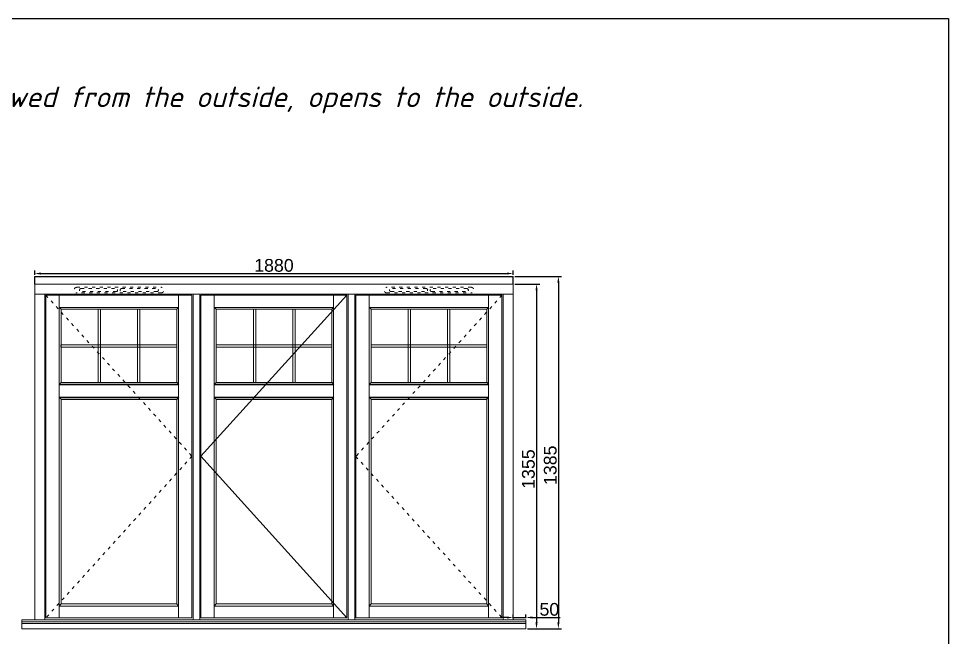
# Model space of a CAD drawing. Header units: millimetres. Extents: x 0 to 182016, y 11 to 3710.
# Drawn here: x 25401 to 29054, y 1278 to 3710 of the extents above; entities that cross this region are included whole.
import ezdxf

# ---------------------------------------------------------------- set-up
doc = ezdxf.new("R2010")
doc.units = ezdxf.units.MM
doc.linetypes.add('ACAD_ISO03W100', pattern=[30, 12, -18])
doc.styles.add('ROMANS', font='stylu.ttf', dxfattribs={"oblique": 15})
doc.styles.get("Standard").update_dxf_attribs({"font": 'arial.ttf'})
doc.linetypes.add('TRACKS', pattern='A,3.81,[130,ltypeshp.shx,S=6.35,R=0,X=0,Y=0],3.81', length=7.62)
doc.dimstyles.new('Padidinti matmenys', dxfattribs={"dimscale": 10, "dimtxt": 5, "dimasz": 2.5, "dimexe": 1.25, "dimexo": 0.625, "dimtad": 1, "dimdec": 1, "dimtxsty": 'Standard', "dimcen": 2.5, "dimadec": 0, "dimazin": 0, "dimtfac": 1, "dimtdec": 1, "dimtmove": 0, "dimatfit": 3, "dimfxl": 1, "dimarcsym": 0})

# ---------------------------------------------------------------- blocks, each defined once
blk = doc.blocks.new('*D1395')
at = {"color": 0, "lineweight": -2, "transparency": 16777216}
for p, q in [((25464.5, 2703.4), (25464.5, 2720.8)), ((25489.5, 2708.3), (27319.5, 2708.3)), ((27344.5, 2703.4), (27344.5, 2720.8))]:
    blk.add_line(p, q, dxfattribs=at)
at = {"color": 0, "transparency": 16777216}
for points in [[(25489.5, 2712.5), (25489.5, 2704.2), (25464.5, 2708.3)], [(27319.5, 2712.5), (27319.5, 2704.2), (27344.5, 2708.3)]]:
    blk.add_solid(points, dxfattribs=at)
at = {"layer": 'Defpoints', "color": 0, "transparency": 16777216}
for p in [(27344.5, 2708.3), (25464.5, 2697.2), (27344.5, 2697.2)]:
    blk.add_point(p, dxfattribs=at)
at = {"color": 0, "lineweight": 5, "transparency": 16777216, "insert": (26404.5, 2740.1), "char_height": 50, "attachment_point": 5}
blk.add_mtext('1880', dxfattribs=at)
blk = doc.blocks.new('tv')
at = {"linetype": 'ACAD_ISO03W100', "lineweight": 5}
for p, q in [((29400.1, 41533.7), (29731.1, 41533.7)), ((29731.1, 41511.7), (29400.1, 41511.7))]:
    blk.add_line(p, q, dxfattribs=at)
for points in [[(29416.6, 41528.7), (29554.6, 41528.7, -1), (29554.6, 41516.7), (29416.6, 41516.7, -1)], [(29576.6, 41516.7, -1), (29576.6, 41528.7), (29714.6, 41528.7, -1), (29714.6, 41516.7)]]:
    blk.add_lwpolyline(points, format="xyb", close=True, dxfattribs=at)
for centre, start, end in [((29400.1, 41522.7), 90, 270), ((29731.1, 41522.7), 270, 90)]:
    blk.add_arc(centre, 11, start, end, dxfattribs=at)
blk = doc.blocks.new('*D1409')
at = {"color": 0, "lineweight": -2, "transparency": 16777216}
for p, q in [((27350.7, 2667.2), (27448.7, 2667.2)), ((27436.2, 2642.2), (27436.2, 1337.2)), ((27400.7, 1312.2), (27448.7, 1312.2))]:
    blk.add_line(p, q, dxfattribs=at)
at = {"color": 0, "transparency": 16777216}
for points in [[(27432, 2642.2), (27440.4, 2642.2), (27436.2, 2667.2)], [(27432, 1337.2), (27440.4, 1337.2), (27436.2, 1312.2)]]:
    blk.add_solid(points, dxfattribs=at)
at = {"layer": 'Defpoints', "color": 0, "transparency": 16777216}
for p in [(27344.5, 2667.2), (27394.5, 1312.2), (27436.2, 1312.2)]:
    blk.add_point(p, dxfattribs=at)
at = {"color": 0, "lineweight": 5, "transparency": 16777216, "insert": (27404.4, 1939.7), "char_height": 50, "attachment_point": 5, "rotation": 90}
blk.add_mtext('1355', dxfattribs=at)
blk = doc.blocks.new('*D1923')
at = {"color": 0, "lineweight": -2, "ltscale": 0.1, "transparency": 16777216}
for p, q in [((27319.5, 1356.3), (27294.5, 1356.3)), ((27344.5, 1353.8), (27344.5, 1368.8)), ((27344.5, 1356.3), (27394.5, 1356.3)), ((27394.5, 1353.8), (27394.5, 1368.8)), ((27419.5, 1356.3), (27528.4, 1356.3))]:
    blk.add_line(p, q, dxfattribs=at)
at = {"color": 0, "ltscale": 0.1, "transparency": 16777216}
for points in [[(27319.5, 1360.5), (27319.5, 1352.2), (27344.5, 1356.3)], [(27419.5, 1360.5), (27419.5, 1352.2), (27394.5, 1356.3)]]:
    blk.add_solid(points, dxfattribs=at)
at = {"layer": 'Defpoints', "color": 0, "ltscale": 0.1, "transparency": 16777216}
for p in [(27394.5, 1356.3), (27344.5, 1347.5), (27394.5, 1347.5)]:
    blk.add_point(p, dxfattribs=at)
at = {"color": 0, "ltscale": 0.1, "transparency": 16777216, "insert": (27486.5, 1388.1), "char_height": 50, "attachment_point": 5}
blk.add_mtext('50', dxfattribs=at)
blk = doc.blocks.new('*D1924')
at = {"color": 0, "lineweight": -2, "ltscale": 0.1, "transparency": 16777216}
for p, q in [((27350.7, 2697.2), (27534.6, 2697.2)), ((27522.1, 2672.2), (27522.1, 1337.2)), ((27400.7, 1312.2), (27534.6, 1312.2))]:
    blk.add_line(p, q, dxfattribs=at)
at = {"color": 0, "ltscale": 0.1, "transparency": 16777216}
for points in [[(27517.9, 2672.2), (27526.2, 2672.2), (27522.1, 2697.2)], [(27517.9, 1337.2), (27526.2, 1337.2), (27522.1, 1312.2)]]:
    blk.add_solid(points, dxfattribs=at)
at = {"layer": 'Defpoints', "color": 0, "ltscale": 0.1, "transparency": 16777216}
for p in [(27344.5, 2697.2), (27394.5, 1312.2), (27522.1, 1312.2)]:
    blk.add_point(p, dxfattribs=at)
at = {"color": 0, "ltscale": 0.1, "transparency": 16777216, "insert": (27490.3, 1954.7), "char_height": 50, "attachment_point": 5, "rotation": 90}
blk.add_mtext('1385', dxfattribs=at)

msp = doc.modelspace()

# ---------------------------------------------------------------- linework, layer by layer
at = {"ltscale": 0.1}
for p, q in [((25464.5150221, 2697.192222), (27344.4817128, 2697.192222)), ((25464.5150221, 2667.192222), (25464.5150221, 2697.192222)), ((27344.4817128, 2667.192222), (27344.4817128, 2697.192222)), ((25568.5150225, 2419.4306118), (25568.5150225, 2428.4306118)), ((25561.1979282, 2272.3519076), (26029.8210136, 2272.3519076)), ((25568.5150225, 2279.6690019), (26022.5039192, 2279.6690019)), ((26170.186825, 2272.3519076), (26638.8099104, 2272.3519076)), ((26177.5039193, 2279.6690019), (26631.492816, 2279.6690019)), ((26779.1757218, 2272.3519076), (27247.7988072, 2272.3519076)), ((26786.4928161, 2279.6690019), (27240.4817128, 2279.6690019)), ((25561.1979282, 2222.7674281), (26029.8210136, 2222.7674281)), ((25568.5150225, 2214.6690019), (26022.5039192, 2214.6690019)), ((26170.186825, 2222.7674281), (26638.8099104, 2222.7674281)), ((26177.5039193, 2214.6690019), (26631.492816, 2214.6690019)), ((26779.1757218, 2222.7674281), (27247.7988072, 2222.7674281)), ((26786.4928161, 2214.6690019), (27240.4817128, 2214.6690019))]:
    msp.add_line(p, q, dxfattribs=at)
at = {"lineweight": 5}
for p, q in [((25464.5150221, 2667.192222), (27344.4817128, 2667.192222)), ((25464.5150221, 1347.5116013), (25464.5150221, 2667.192222)), ((27344.4817128, 1347.5116013), (27344.4817128, 2667.192222)), ((25464.5150221, 2627.1922216), (27344.4817128, 2627.1922216)), ((25504.5150221, 1347.5116013), (25504.5150221, 2627.1922216)), ((25508.5150221, 2623.1922216), (26082.5039192, 2623.1922216)), ((25508.5150221, 1354.9617728), (25508.5150221, 2623.1922216)), ((25561.1979282, 1354.9617728), (25561.1979282, 2623.1922216)), ((26029.8210136, 1354.9617728), (26029.8210136, 2623.1922216)), ((26082.5039192, 1354.9617728), (26082.5039192, 2623.1922216)), ((26086.5039193, 1347.5116013), (26086.5039193, 2627.1922216)), ((26113.5039193, 1347.5116013), (26113.5039193, 2627.1922216)), ((26117.5039193, 2623.1922216), (26691.4928157, 2623.1922216)), ((26117.5039193, 1354.9617728), (26117.5039193, 2623.1922216)), ((26170.186825, 1354.9617728), (26170.186825, 2623.1922216)), ((26638.8099104, 1354.9617728), (26638.8099104, 2623.1922216)), ((26691.492816, 1354.9617728), (26691.492816, 2623.1922216)), ((26695.4928161, 1347.5116013), (26695.4928161, 2627.1922216)), ((26722.4928161, 1347.5116013), (26722.4928161, 2627.1922216)), ((26726.4928161, 2623.1922216), (27300.4817125, 2623.1922216)), ((26726.4928161, 1354.9617728), (26726.4928161, 2623.1922216)), ((26779.1757218, 1354.9617728), (26779.1757218, 2623.1922216)), ((27247.7988072, 1354.9617728), (27247.7988072, 2623.1922216)), ((27300.4817125, 1354.9617728), (27300.4817125, 2623.1922216)), ((27304.4817125, 1347.5116013), (27304.4817125, 2627.1922216)), ((25561.1979282, 2575.5093159), (26029.8210136, 2575.5093159)), ((25568.5150225, 2568.1922216), (25561.1979282, 2575.5093159)), ((25568.5150225, 2568.1922216), (26022.5039192, 2568.1922216)), ((25568.5150225, 2279.6690019), (25568.5150225, 2568.1922216)), ((25713.8483558, 2279.6690019), (25713.8483558, 2568.1922216)), ((25722.8483558, 2279.6690019), (25722.8483558, 2568.1922216)), ((25868.1816891, 2279.6690019), (25868.1816891, 2568.1922216)), ((25877.1816891, 2279.6690019), (25877.1816891, 2568.1922216)), ((26022.5039192, 2568.1922216), (26029.8210136, 2575.5093159)), ((26022.5039192, 2279.6690019), (26022.5039192, 2568.1922216)), ((26170.186825, 2575.5093159), (26638.8099104, 2575.5093159)), ((26177.5039193, 2568.1922216), (26170.186825, 2575.5093159)), ((26177.5039193, 2568.1922216), (26631.492816, 2568.1922216)), ((26177.5039193, 2279.6690019), (26177.5039193, 2568.1922216)), ((26324.5819929, 2279.6690019), (26324.5819929, 2568.1922216)), ((26333.5819929, 2279.6690019), (26333.5819929, 2568.1922216)), ((26478.9153262, 2279.6690019), (26478.9153262, 2568.1922216)), ((26487.9153262, 2279.6690019), (26487.9153262, 2568.1922216)), ((26631.492816, 2568.1922216), (26638.8099104, 2575.5093159)), ((26631.492816, 2279.6690019), (26631.492816, 2568.1922216)), ((26779.1757218, 2575.5093159), (27247.7988072, 2575.5093159)), ((26786.4928161, 2568.1922216), (26779.1757218, 2575.5093159)), ((26786.4928161, 2568.1922216), (27240.4817128, 2568.1922216)), ((26786.4928161, 2279.6690019), (26786.4928161, 2568.1922216)), ((26931.8261494, 2279.6690019), (26931.8261494, 2568.1922216)), ((26940.8261494, 2279.6690019), (26940.8261494, 2568.1922216)), ((27086.1594828, 2279.6690019), (27086.1594828, 2568.1922216)), ((27095.1594828, 2279.6690019), (27095.1594828, 2568.1922216)), ((27240.4817128, 2568.1922216), (27247.7988072, 2575.5093159)), ((27240.4817128, 2279.6690019), (27240.4817128, 2568.1922216)), ((25568.5150225, 2428.4306118), (26022.5039192, 2428.4306118)), ((25568.5150225, 2419.4306118), (26022.5039192, 2419.4306118)), ((26177.5039193, 2428.4306118), (26631.492816, 2428.4306118)), ((26177.5039193, 2419.4306118), (26631.492816, 2419.4306118)), ((26786.4928161, 2428.4306118), (27240.4817128, 2428.4306118)), ((26786.4928161, 2419.4306118), (27240.4817128, 2419.4306118)), ((25568.5150225, 1409.9617728), (25568.5150225, 2214.6690019)), ((26022.5039192, 1409.9617728), (26022.5039192, 2214.6690019)), ((26177.5039193, 1409.9617728), (26177.5039193, 2214.6690019)), ((26631.492816, 1409.9617728), (26631.492816, 2214.6690019)), ((26786.4928161, 1409.9617728), (26786.4928161, 2214.6690019)), ((27240.4817128, 1409.9617728), (27240.4817128, 2214.6690019)), ((25568.5150225, 1409.9617728), (25561.1979282, 1400.980399)), ((25561.1979282, 1400.980399), (26029.8210136, 1400.980399)), ((25568.5150225, 1409.9617728), (26022.5039192, 1409.9617728)), ((26022.5039192, 1409.9617728), (26029.8210136, 1400.980399)), ((26177.5039193, 1409.9617728), (26170.186825, 1400.980399)), ((26170.186825, 1400.980399), (26638.8099104, 1400.980399)), ((26177.5039193, 1409.9617728), (26631.492816, 1409.9617728)), ((26631.492816, 1409.9617728), (26638.8099104, 1400.980399)), ((26786.4928161, 1409.9617728), (26779.1757218, 1400.980399)), ((26779.1757218, 1400.980399), (27247.7988072, 1400.980399)), ((26786.4928161, 1409.9617728), (27240.4817128, 1409.9617728)), ((27240.4817128, 1409.9617728), (27247.7988072, 1400.980399)), ((25508.5150221, 1354.9617728), (26082.5039192, 1354.9617728)), ((26117.5039193, 1354.9617728), (26691.4928157, 1354.9617728)), ((26726.4928161, 1354.9617728), (27300.4817125, 1354.9617728)), ((25414.5150221, 1347.5116013), (27394.4817128, 1347.5116013)), ((25414.5150221, 1347.5116013), (25414.5150221, 1312.1617728)), ((25414.5150221, 1338.734043), (27394.4817128, 1338.734043)), ((25414.5150221, 1332.7787661), (27394.4817128, 1332.7787661)), ((27394.4817128, 1347.5116013), (27394.4817128, 1312.1617728)), ((25414.5150221, 1312.1617728), (27394.4817128, 1312.1617728))]:
    msp.add_line(p, q, dxfattribs=at)
at = {"linetype": 'ACAD_ISO03W100', "lineweight": 5}
for p, q in [((25508.5150221, 2623.1922216), (26082.5039192, 1990.8020834)), ((27300.4817128, 2623.1922216), (26726.4928157, 1989.0769976)), ((26082.5039192, 1990.8020834), (25508.5150221, 1354.9617728)), ((26726.4928157, 1989.0769976), (27300.4817128, 1354.9617728))]:
    msp.add_line(p, q, dxfattribs=at)
at = {"color": 5, "linetype": 'TRACKS', "lineweight": 5}
for p, q in [((26691.492816, 2623.1922216), (26117.5039189, 1990.8020834)), ((26117.5039189, 1990.8020834), (26691.492816, 1354.9617728))]:
    msp.add_line(p, q, dxfattribs=at)
msp.add_lwpolyline([(29054.308253, 3710.4502728), (29054.308253, 10.9108603), (23554.9929102, 10.9108603), (23554.9929102, 3710.4502728)], close=True)
at = {"ltscale": 0.1}
for points in [[(25561.1979282, 2272.3519076), (25568.5150225, 2279.6690019)], [(26022.5039192, 2279.6690019), (26029.8210136, 2272.3519076)], [(26177.5039193, 2279.6690019), (26170.186825, 2272.3519076)], [(26631.492816, 2279.6690019), (26638.8099104, 2272.3519076)], [(26786.4928161, 2279.6690019), (26779.1757218, 2272.3519076)], [(27240.4817128, 2279.6690019), (27247.7988072, 2272.3519076)], [(25568.5150225, 2214.6690019), (25561.1979282, 2222.7674281)], [(26029.8210136, 2222.7674281), (26022.5039192, 2214.6690019)], [(26170.186825, 2222.7674281), (26177.5039193, 2214.6690019)], [(26638.8099104, 2222.7674281), (26631.492816, 2214.6690019)], [(26779.1757218, 2222.7674281), (26786.4928161, 2214.6690019)], [(27240.4817128, 2214.6690019), (27247.7988072, 2222.7674281)]]:
    msp.add_lwpolyline(points, dxfattribs=at)

# ---------------------------------------------------------------- block references
at = {"color": 1}
msp.add_blockref('tv', (-3770.0733614, -38879.4906216), dxfattribs=at)
at = {"color": 1, "xscale": -1}
msp.add_blockref('tv', (56579.0700967, -38879.4906216), dxfattribs=at)

# ---------------------------------------------------------------- texts
at = {"lineweight": 0, "insert": (25201.1914504, 3443.1762634), "char_height": 80.838163663, "attachment_point": 1, "style": 'ROMANS'}
msp.add_mtext('{\\fISOCPEUR|b0|i0|c186|p34;Viewed from the outside, opens to the outside.}', dxfattribs=at)

# ---------------------------------------------------------------- dimensions: what is measured, and where the dimension line sits
at = {"color": 1, "lineweight": 5}
dim = msp.add_linear_dim(base=(27344.4817128, 2708.3307221), p1=(25464.5150221, 2697.192222), p2=(27344.4817128, 2697.192222), dimstyle='Padidinti matmenys', dxfattribs=at)
dim.commit()
dim.dimension.update_dxf_attribs({"geometry": '*D1395', "text_midpoint": (26404.4983675, 2740.1093715)})
at = {"color": 1, "ltscale": 0.1}
dim = msp.add_linear_dim(base=(27522.0565763, 1312.1617728), p1=(27344.4817128, 2697.192222), p2=(27394.4817128, 1312.1617728), angle=90, dimstyle='Padidinti matmenys', dxfattribs=at)
dim.commit()
dim.dimension.update_dxf_attribs({"geometry": '*D1924', "text_midpoint": (27522.0565763, 1954.6769974), "dimtype": 160})
at = {"color": 1, "lineweight": 5}
dim = msp.add_linear_dim(base=(27436.1853413, 1312.1617728), p1=(27344.4817128, 2667.192222), p2=(27394.4817128, 1312.1617728), angle=90, dimstyle='Padidinti matmenys', dxfattribs=at)
dim.commit()
dim.dimension.update_dxf_attribs({"geometry": '*D1409', "text_midpoint": (27436.1853413, 1939.6769974), "dimtype": 160})
at = {"color": 1, "ltscale": 0.1}
dim = msp.add_linear_dim(base=(27394.4817128, 1356.3493894), p1=(27344.4817128, 1347.5116013), p2=(27394.4817128, 1347.5116013), dimstyle='Padidinti matmenys', dxfattribs=at)
dim.commit()
dim.dimension.update_dxf_attribs({"geometry": '*D1923', "text_midpoint": (27486.4581794, 1388.1280388)})

doc.saveas('drawing.dxf')
